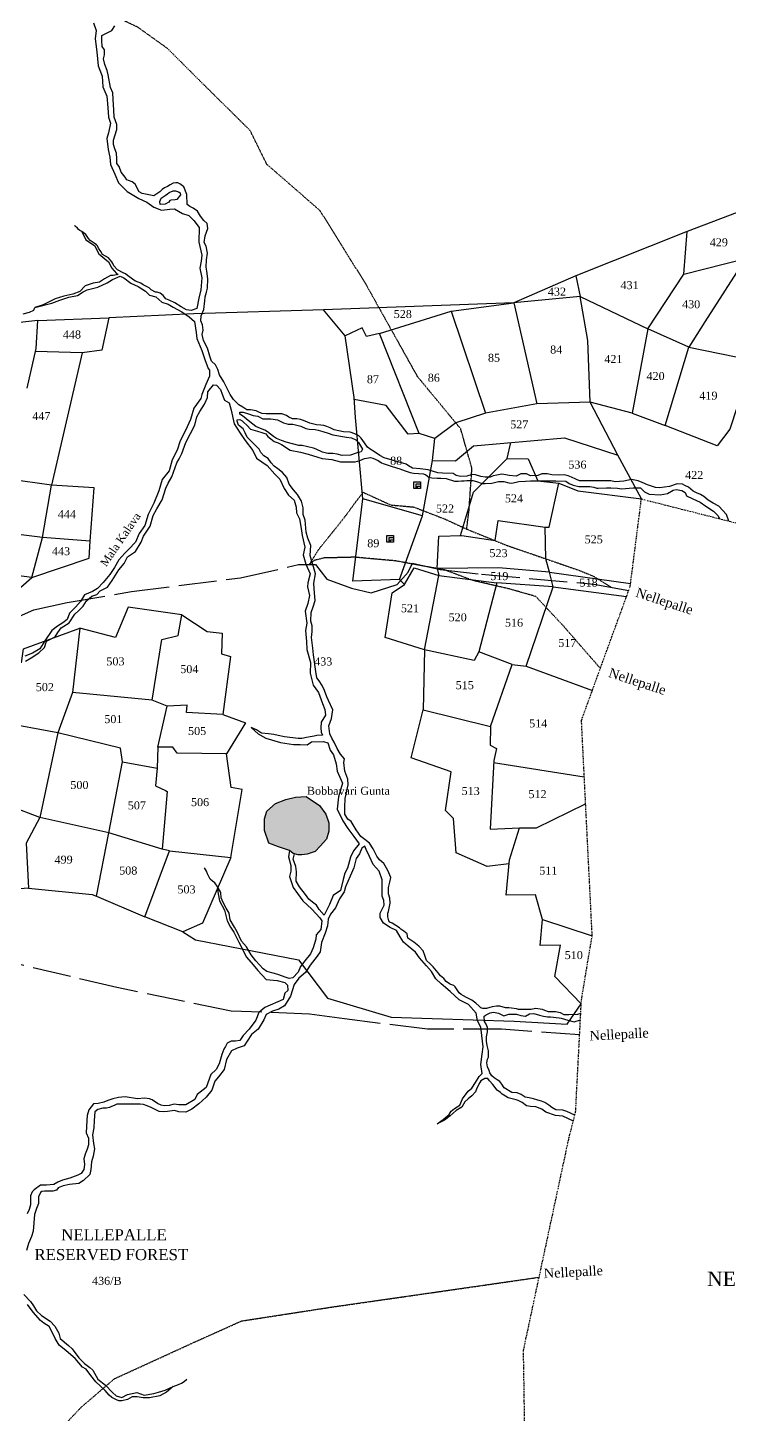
# Model space of a CAD drawing. Header units: millimetres. Extents: x 1039 to 3150, y 234 to 1226.
# Drawn here: x 2477.6 to 2698, y 453.9 to 889.7 of the extents above; entities that cross this region are included whole.
import ezdxf

# ---------------------------------------------------------------- set-up
doc = ezdxf.new("R2010")
doc.units = ezdxf.units.MM
doc.header["$MEASUREMENT"] = 0
for name, pattern in [('ACAD_ISO02W100', [15, 12, -3]), ('ACAD_ISO07W100', [3, 0, -3]), ('BORDER', [1.75, 0.5, -0.25, 0.5, -0.25, 0, -0.25])]:
    doc.linetypes.add(name, pattern=pattern)
for name, color, linetype in [('CARTTRACK', 30, 'ACAD_ISO02W100'), ('NALA', 4, 'Continuous'), ('SQUAREWELL', 5, 'Continuous'), ('SURVEY_BND', 7, 'Continuous'), ('WATER_BODY', 4, 'Continuous')]:
    doc.layers.add(name, color=color, linetype=linetype)
doc.layers.add('FOOTPATH', color=150, linetype='ACAD_ISO07W100', lineweight=30)
doc.layers.add('VILL_BOUNDARY', color=6, linetype='BORDER', lineweight=30)
doc.styles.get("Standard").update_dxf_attribs({"font": 'TIMES.TTF'})

msp = doc.modelspace()

# ---------------------------------------------------------------- hatches: boundary and pattern name
at = {"layer": 'WATER_BODY'}
h = msp.add_hatch(dxfattribs=at)
h.set_pattern_fill('DASH', color=256, scale=20, style=0)
h.paths.add_polyline_path([(2281.64, 588.41), (2272.96, 598.71), (2267.77, 603.35), (2259.28, 608.69), (2248.53, 613.96), (2237.91, 618.08), (2230.38, 621.12), (2226.83, 618.92), (2223.31, 615.95), (2221.55, 615.16), (2220.34, 615.22), (2218.64, 616.49), (2215.9, 616.55), (2214.63, 614.01), (2212.99, 612.86), (2210.08, 611.4), (2208.5, 608.13), (2205.46, 605.94), (2202.67, 604.91), (2196.92, 604.86), (2195.42, 604.49), (2193.64, 598.66), (2193.74, 595.39), (2193.4, 590.45), (2192.97, 586.99), (2191.53, 585.64), (2188.88, 584.18), (2185.46, 583.6), (2182.48, 582.45), (2180.55, 581.49), (2177.67, 580.58), (2174.98, 578.75), (2172.04, 577.69), (2171.56, 574.59), (2172.33, 572.34), (2172.52, 569.6), (2172.52, 566.52), (2173.48, 564.58), (2173.72, 559.44), (2174.54, 556.46), (2174.83, 554.64), (2175.93, 552.43), (2176.37, 550.99), (2176.94, 544.56), (2177.42, 540.43), (2176.27, 536.73), (2175.74, 534.13), (2175.89, 531.3), (2174.53, 527.28), (2173.48, 524.11), (2172.66, 521.13), (2171.7, 518.3), (2170.25, 515.8), (2168.52, 512.58), (2167.75, 508.61), (2166.69, 506.35), (2165.39, 504.33), (2164.38, 502.8), (2163.8, 500.78), (2162.69, 497.39), (2161.1, 494.84), (2160.14, 491.67), (2159.28, 489.03), (2158.12, 486.77), (2156.53, 483.74), (2155.75, 479.58), (2156.93, 477.71), (2159.45, 475.31), (2173.07, 468.02), (2176.34, 466), (2176.65, 464.42), (2180.11, 468.1), (2182.55, 469.88), (2185.46, 471.21), (2190.54, 473.22), (2195.42, 477.03), (2205.4, 479.61), (2212.87, 480.83), (2217.15, 484.02), (2220.89, 486.46), (2225.5, 488.56), (2231.62, 491.89), (2244.61, 498.77), (2252.14, 505.01), (2257.51, 509.48), (2264.16, 514.03), (2271.31, 518.61), (2276.2, 520.18), (2284.27, 525.05), (2296.65, 536.02), (2298.05, 541.15), (2296.96, 548.67), (2294.83, 562.91), (2291.49, 571.03)])
h.paths.add_polyline_path([(2239.49, 631.49), (2237.2, 633.46), (2234.46, 634.58), (2232.33, 635.31), (2229.98, 636.28), (2228.68, 636.49), (2227.38, 635.93), (2225.79, 635.14), (2224.38, 633.96), (2222.94, 632.9), (2221.4, 631.78), (2220.37, 630.57), (2219.7, 628.67), (2219.19, 627.49), (2219.11, 625.82), (2219.96, 621.61), (2220.84, 619.31), (2222.76, 617.05), (2224.01, 616.54), (2226.83, 618.92), (2230.38, 621.12), (2237.91, 618.08), (2239.94, 617.29), (2240.53, 620.25), (2240.03, 624.62), (2239.76, 629.1)])
h.paths.add_polyline_path([(2572.22, 639.76), (2571.25, 642.5), (2569.24, 645.2), (2565.06, 648.03), (2561.71, 647.89), (2558.68, 647.1), (2555.42, 645.85), (2552.72, 643.43), (2551.93, 641.06), (2551.93, 637.43), (2553.33, 633.43), (2556.35, 632.27), (2559.8, 631.11), (2560.96, 630.18), (2562.5, 629.76), (2563.66, 629.76), (2565.38, 629.9), (2567.85, 630.74), (2569.48, 632.5), (2571.43, 634.64), (2572.22, 637.2)])
h.paths.add_polyline_path([(2232.15, 545.01), (2239, 545.01), (2239, 548.84), (2232.15, 548.84)], flags=24)
h.paths.add_polyline_path([(2214.45, 539.12), (2245.8, 539.67), (2245.73, 543.6), (2214.38, 543.05)], flags=24)
h.paths.add_polyline_path([(2259.06, 603.1), (2267.48, 603.1), (2267.48, 606.23), (2259.06, 606.23)], flags=24)
h.paths.add_polyline_path([(2214.35, 621.63), (2236.82, 621.63), (2236.82, 625.59), (2214.35, 625.59)], flags=9)

# ---------------------------------------------------------------- linework, layer by layer
at = {"layer": 'CARTTRACK'}
for points in [[(2474.06, 704.39), (2479.47, 706.77), (2489.98, 709.08), (2510.11, 712.49), (2544.44, 716.81), (2562.59, 720.95), (2568.03, 720.99), (2571.52, 716.41), (2579.29, 713.51), (2585.49, 712.05), (2593.66, 714.73), (2597.07, 718.59), (2598.41, 721.43), (2607.18, 719.42), (2620.19, 717.97), (2655.41, 714.85), (2666.4, 712.86)], [(2650.97, 573.14), (2626.41, 574.88), (2603.21, 574.88), (2577.05, 578.14), (2566.08, 579.69), (2541.48, 580.59), (2505.54, 587.99), (2471.1, 596.18)]]:
    msp.add_lwpolyline(points, dxfattribs=at)
at = {"layer": 'FOOTPATH', "ltscale": 0.002}
for points in [[(2615.48, 732.13), (2616.22, 738.02), (2617.14, 751.23), (2613.6, 763.66), (2600.07, 780.03), (2583.77, 809.21), (2569.45, 832.18), (2559.61, 840.78), (2552.69, 846.77), (2547.45, 857.41), (2531.62, 873.07), (2521.47, 883.21), (2512.25, 889.81), (2500.61, 895.44), (2490.14, 898.68), (2484.31, 900.08), (2481.89, 901.7)], [(2657.49, 688.33), (2645.92, 701.64), (2637.23, 710.93), (2628.93, 713.3), (2617.44, 715.97), (2608.7, 719.25), (2593.23, 722.12), (2580.23, 723.28), (2570.57, 723.04), (2567.55, 722.26), (2566.05, 720.97), (2569.24, 726.06), (2577.03, 735.74), (2580.6, 740.63), (2582.95, 743.7), (2591.64, 739.72), (2598.88, 739.06), (2608.72, 735.26), (2615.48, 732.13), (2628.08, 727.02), (2650.78, 719.19), (2655.48, 717.26), (2660.9, 713.85)], [(2480.29, 441.12), (2494.37, 456.1), (2504.8, 465.05), (2530.09, 476.62), (2544.72, 483.2), (2573.08, 487.58), (2620.55, 494.4), (2638.27, 496.96)]]:
    msp.add_lwpolyline(points, dxfattribs=at)
at = {"layer": 'NALA'}
for points in [[(2498.21, 891.29), (2499.05, 888.83), (2498.74, 886.23), (2499.27, 882.18), (2499.67, 877.73), (2500.9, 874.51), (2501.17, 871.16), (2502.4, 868.27), (2502.76, 864.65), (2502.89, 861.66), (2503.59, 859.72), (2502.98, 856.72), (2502.36, 854.88), (2502.84, 851.49), (2503.33, 849.07), (2503.55, 846.73), (2504.91, 843.69), (2506.11, 840.96), (2508.8, 838.23), (2512.43, 836.08), (2514.94, 834.89), (2517.15, 833.31), (2519.62, 832.34), (2522.22, 832.69), (2523.68, 832.78), (2526.15, 831.32), (2528.13, 830.66), (2529.77, 829.17), (2531.44, 826.92), (2531.31, 822.36), (2532.24, 818.22), (2532.1, 816.32), (2531.66, 814.12), (2532.24, 811.1), (2531.98, 807.39), (2531.32, 804.71), (2530.74, 801.49), (2528.89, 800.87), (2527.48, 801.05), (2525.8, 801.97), (2523.77, 803.21), (2521.96, 804.05), (2520.9, 804.53), (2520.07, 805.54), (2519.18, 806.34), (2518.26, 806.56), (2517.73, 806.65), (2516.36, 807.39), (2515.7, 807.92), (2514.64, 808.5), (2513.8, 808.94), (2513.05, 809.42), (2511.37, 810.04), (2510.84, 810.39), (2510.1, 811.01), (2508.95, 811.85), (2508.29, 812.42), (2507.58, 812.73), (2505.79, 813.67), (2504.65, 814.86), (2504.25, 815.65), (2503.98, 816.18), (2503.5, 816.75), (2502.88, 817.37), (2501.03, 818.47), (2500.5, 819.4), (2499.84, 820.45), (2499.44, 821.16), (2499.13, 821.47), (2498.43, 822), (2497.19, 822.83), (2496.66, 823.5), (2495.78, 824.69), (2494.5, 825.7), (2495.82, 823.01), (2498.51, 821.25), (2499.88, 818.65), (2501.78, 817.11), (2502.97, 816.14), (2504.03, 814.2), (2505.44, 812.52), (2505.93, 812.13), (2504.43, 811.86), (2503.59, 811.86), (2501.65, 810.76), (2500.15, 809.7), (2498.07, 809.48), (2495.65, 808.56), (2493.93, 806.84), (2491.7, 805.98), (2488.92, 805.36), (2486.19, 804.53), (2482.35, 802.63), (2479.74, 801.75), (2485.13, 803.16), (2487.65, 804.05), (2490.44, 804.99), (2493.2, 805.56), (2494.98, 806.7), (2496.26, 807.33), (2499.54, 808.13), (2502.5, 809.49), (2504.24, 810.63), (2506.64, 811.64), (2507.79, 811.12), (2509.91, 809.42), (2512.21, 808.37), (2514.51, 806.88), (2515.83, 805.63), (2517.84, 805.17), (2519.69, 803.5), (2521.64, 802.81), (2523.2, 801.94), (2525.99, 800.4), (2528.33, 798.87), (2529.93, 797.38), (2530.52, 793.94), (2530.7, 792.07), (2532.23, 788.31), (2533.24, 785.42), (2534.28, 782.65), (2534.7, 782.06), (2534.67, 780.15), (2533.48, 777.61), (2532.27, 774.41), (2531.95, 773.16), (2529.72, 770.14), (2528.67, 766.6), (2527.14, 763.08), (2525.4, 759.85), (2524.53, 756.95), (2522.96, 753.92), (2521.98, 750.41), (2519.83, 747.7), (2518.78, 744.12), (2517.21, 740.3), (2515.44, 736.68), (2514.39, 733.26), (2512.57, 730.75), (2511.46, 727.97), (2509.34, 725.78), (2508.08, 724.53), (2506.22, 722.45), (2504.83, 720.05), (2503.3, 717.86), (2501.24, 715.32), (2499.47, 713.45), (2497.94, 712.51), (2495.42, 711.51), (2494.13, 709.39), (2492.57, 707.61), (2490.72, 705.74), (2489.96, 703.72), (2488.53, 702.64), (2486.86, 701.6), (2485.08, 700.24), (2482.96, 696.99), (2481.39, 694.45), (2479.09, 693.13), (2476.65, 692.19)], [(2697.84, 734.67), (2697.15, 736.68), (2694.72, 739.35), (2692.92, 740.28), (2691.36, 741.25), (2690.02, 742.33), (2688.93, 743.05), (2687.72, 743.52), (2686.66, 744.01), (2685.2, 745.26), (2684.08, 745.85), (2683.3, 746.22), (2681.66, 746.35), (2679.26, 745.57), (2676.09, 745.14), (2674.81, 745.17), (2672.35, 746.01), (2670.58, 746.82), (2669.37, 747.25), (2667.28, 747.75), (2664.89, 747.22), (2662.18, 746.97), (2660.78, 747.28), (2659.1, 747.35), (2657.04, 747.35), (2653.7, 747.29), (2650.93, 747.35), (2649.75, 747.85), (2648.44, 748.44), (2647.38, 748.82), (2646.11, 749.16), (2644.27, 749.09), (2642.19, 749.16), (2640.79, 749.5), (2639.11, 749.5), (2637.8, 748.97), (2635.5, 748.88), (2634.28, 749.47), (2632.54, 749.53), (2631.02, 748.78), (2628.81, 748.94), (2627.75, 749.22), (2626.51, 749.41), (2624.99, 749.13), (2623.83, 748.88), (2622.9, 748.47), (2621.28, 748.47), (2619.94, 748.63), (2618.23, 749.22), (2617.18, 749.31), (2615.53, 748.78), (2613.53, 748.63), (2612.13, 748.97), (2611.2, 749.62), (2607.9, 749.69), (2606.41, 749.78), (2603.39, 750.74), (2600.82, 751.1), (2598.43, 751.25), (2597.21, 752.06), (2596.43, 752.53), (2589.56, 754.55), (2588.22, 755.23), (2586.48, 756.38), (2585.48, 757), (2584.36, 757.9), (2583.4, 759.21), (2582.37, 760.76), (2581.56, 761.45), (2580.31, 762.04), (2578.82, 762.6), (2576.81, 762.7), (2573.82, 763.32), (2572.55, 763.98), (2571.52, 764.41), (2570.59, 764.66), (2569.69, 764.82), (2568.32, 764.88), (2566.17, 765.44), (2565.45, 765.78), (2564.24, 766.28), (2563.28, 766.62), (2562.12, 766.74), (2561.47, 766.8), (2560.79, 766.84), (2559.6, 767.33), (2558.83, 767.83), (2557.36, 768.36), (2556.49, 768.39), (2555.22, 768.39), (2553.82, 768.39), (2552.48, 768.39), (2551.2, 768.48), (2550.36, 768.79), (2549.3, 769.35), (2547.51, 769.62), (2546.36, 769.65), (2545.14, 770.46), (2543.93, 771.21), (2542.25, 772.85), (2541.19, 774.41), (2540.51, 775.65), (2539.14, 778.39), (2537.77, 780.61), (2537.3, 782.32), (2536.59, 783.72), (2535.28, 784.87), (2534.75, 786.48), (2534.07, 789), (2532.81, 791.42), (2532.41, 793.35), (2532.66, 794.65), (2532.5, 796.36), (2531.97, 797.64), (2532.07, 799.16), (2532.88, 801.21), (2533.25, 803.93), (2533.32, 805.14), (2533.72, 806.6), (2534.03, 807.88), (2534.16, 810.83), (2533.81, 813.18), (2533.66, 814.49), (2533.72, 816.73), (2534.06, 818.84), (2533.63, 821.08), (2533, 822.23), (2533.28, 824.27), (2534.19, 826.66), (2533.97, 828.19), (2532.88, 829.15), (2531.82, 830.49), (2530.89, 832.07), (2529.58, 833), (2528.46, 833.56), (2527.68, 834.12), (2527.5, 837.34), (2526.56, 839.71), (2525.35, 840.64), (2524.73, 840.98), (2524.04, 841.01), (2523.23, 840.89), (2522.3, 840.36), (2521.43, 839.8), (2520.53, 839.43), (2519.81, 838.9), (2519.09, 838.12), (2517.2, 836.88), (2513.54, 837.66), (2512.58, 838.12), (2511.3, 840.55), (2510.34, 841.26), (2509.22, 841.7), (2508.66, 841.91), (2508.13, 842.75), (2506.94, 844.28), (2506.26, 846.16), (2505.51, 847.03), (2505.51, 848.52), (2505.45, 850.32), (2504.89, 851.66), (2504.51, 853.06), (2504.51, 854.43), (2504.92, 855.75), (2505.54, 857.71), (2505.51, 859.36), (2504.67, 861.59), (2504.58, 863.77), (2504.36, 867.3), (2504.33, 869.26), (2503.58, 870.97), (2502.87, 874.92), (2502.49, 876.28), (2501.78, 878.14), (2501.4, 879.91), (2501.71, 881.25), (2501.65, 882.77), (2500.97, 883.86), (2500.84, 885.73), (2500.81, 887.34), (2504.02, 888.82), (2504.95, 890.32)], [(2521.87, 834.93), (2520.71, 834.27), (2519.13, 834.2), (2519.1, 835.1), (2519.53, 836.12), (2520.74, 837.01), (2521.42, 837.51), (2521.97, 837.89), (2523.24, 838.41), (2524.03, 838.41), (2524.9, 838.2), (2525.42, 837.84), (2525.52, 837.23), (2524.4, 835.71), (2523.93, 835.64), (2522.63, 835.57), (2522.16, 835.41), (2521.87, 834.93)], [(2494.5, 825.7), (2493.9, 825.98), (2493.47, 826.34), (2493.17, 826.7), (2492.47, 827.36), (2492.21, 827.6)], [(2476.13, 799.77), (2478.14, 800.3), (2479.49, 800.95), (2479.74, 801.75)], [(2476.85, 690.57), (2478.67, 691.67), (2481.04, 693.26), (2482.85, 694.9), (2483.44, 696.95), (2486.16, 698.25), (2487.03, 699.6), (2488.04, 701.06), (2490.58, 702.68), (2492.32, 705.39), (2493.61, 706.57), (2494.94, 707.86), (2496.02, 709.63), (2497.66, 711), (2499.22, 711.56), (2500.34, 712.71), (2502.6, 713.89), (2504.06, 715.94), (2506.19, 719.35), (2507.9, 721.28), (2508.91, 723.4), (2511.39, 725.08), (2513.2, 728.04), (2513.96, 729.88), (2516.02, 733.06), (2517, 736.37), (2518.14, 738.52), (2519.82, 741.34), (2520.96, 745), (2521.73, 746.53), (2522.88, 748.54), (2524.38, 752.98), (2525.11, 754.23), (2526.02, 755.93), (2527.24, 759.37), (2528.7, 762.18), (2530.02, 764.75), (2530.72, 767.43), (2531.63, 769.1), (2533.13, 771.41), (2534.07, 773.53), (2534.17, 775.3), (2535.91, 777.43), (2536.85, 777.39), (2538.1, 775.96), (2538.66, 774.5), (2539.15, 773.18), (2539.39, 772.63), (2540.86, 771.86), (2541.52, 769.5), (2542.43, 765.21), (2544.28, 762.32), (2545.91, 759.93), (2548.25, 756.88), (2549.47, 754.41), (2552.81, 752.11), (2555.22, 749.4), (2556.79, 747.82), (2558.14, 744.93), (2559.5, 742.77), (2561.24, 741.24), (2561.94, 739.05), (2561.98, 737.2), (2562.92, 735.35), (2563.44, 732.29), (2563.79, 730.09), (2564.66, 726.47), (2564.1, 724.04), (2564.94, 721.1), (2566.3, 718.11), (2565.6, 715.22), (2565.5, 714.01), (2566.05, 711.26), (2565.6, 708.73), (2564.73, 706.29), (2565.25, 702.54), (2564.87, 700.24), (2565.15, 696.81), (2565.29, 694.27), (2566.4, 690.17), (2566.29, 686.83), (2567.27, 683.02), (2568.87, 680.79), (2570.16, 677.31), (2570.86, 675.47), (2571.14, 673.64), (2569.72, 671.48), (2569.68, 669.64), (2569.79, 668.28), (2570.17, 667.38), (2568.43, 667.24), (2567.59, 667.07), (2566.27, 666.82), (2565.19, 666.65), (2563.66, 666.27), (2562.48, 666.27), (2558.21, 666.82), (2556.26, 667.24), (2554.86, 667.55), (2553.19, 667.72), (2551.04, 668), (2549.43, 669.01), (2547.8, 669.81), (2549.96, 667.79), (2552.32, 666.37), (2557.02, 665.01), (2561.03, 664.42), (2563.15, 664.42), (2565.38, 664.35), (2566.77, 665.25), (2570.5, 665.36), (2571.85, 664.98), (2572.57, 662.6), (2573.65, 661.14), (2574.45, 658.32), (2574.76, 655.99), (2576.51, 652.28), (2575.25, 647.97), (2574.8, 644.08), (2576.58, 640.4), (2578.18, 638), (2580.02, 635.53), (2581.69, 633.21), (2579.95, 630.96), (2578.94, 629.01), (2578, 625.5), (2577.24, 623.94), (2576.65, 621.99), (2575.81, 618.47), (2573.58, 616.9), (2572.4, 614.1), (2570.9, 611.22), (2570.65, 610.73), (2569.12, 612.54), (2568.25, 613.86), (2567, 614.83), (2565.85, 615.77), (2564.84, 617.27), (2562.93, 619.67), (2561.94, 621.43), (2562.01, 624.35), (2561.84, 626.05), (2561.01, 628.42), (2561.42, 630.05)], [(2582.71, 757.26), (2582.32, 756.46), (2581.08, 756.05), (2579, 755.4), (2576.39, 755.29), (2574.76, 755.7), (2573.39, 755.85), (2571.83, 755.85), (2570.18, 756.33), (2568.22, 757.22), (2567.35, 757.61), (2563.77, 758.43), (2562.71, 758.43), (2558.81, 759.5), (2557.28, 760.02), (2555.71, 760.65), (2554.81, 761.26), (2552.89, 762.68), (2552.1, 763.23), (2550.67, 763.8), (2549.96, 764.1), (2549.25, 764.43), (2547.3, 765.83), (2545.08, 767.71), (2544.18, 768.29), (2544.18, 768.84), (2544.18, 768.84), (2545.22, 768.86), (2546.92, 768.32), (2548.37, 767.82), (2549.85, 767.58), (2551.41, 766.76), (2552.73, 766.76), (2553.99, 766.76), (2556.07, 766.51), (2557.96, 765.55), (2559.39, 765.14), (2560.89, 765.09), (2563.36, 764.46), (2564.95, 763.72), (2565.96, 763.53), (2567.85, 763.39), (2568.84, 763.23), (2570.24, 762.79), (2571.91, 762.27), (2573.44, 761.75), (2577.7, 761), (2579.29, 760.78), (2580.63, 760.21), (2581.54, 759.39), (2582.71, 757.26)], [(2651.32, 579.84), (2650.27, 579.51), (2647.55, 579.45), (2646.07, 579.47), (2644.94, 580.08), (2643.36, 580.35), (2642.45, 580.37), (2641.18, 580.41), (2640.09, 580.78), (2639.32, 581.07), (2637.08, 581.42), (2635.77, 581.09), (2631.79, 581.13), (2631.09, 581.36), (2629.56, 581.55), (2628.74, 581.59), (2627.67, 581.59), (2625.86, 582.16), (2624.85, 582.2), (2623.51, 581.92), (2622.71, 581.71), (2621.72, 581.42), (2620.57, 581.42), (2619.95, 581.61), (2619.38, 582.12), (2618.31, 583.07), (2617.12, 584.02), (2615.42, 584.89), (2614.52, 585.36), (2613.74, 585.81), (2613.12, 586.37), (2612.71, 587.01), (2612.28, 587.62), (2611.86, 588.22), (2611.41, 588.61), (2610.51, 589.01), (2610.11, 589.21), (2609.04, 589.91), (2608.32, 590.88), (2607.23, 591.74), (2606.51, 592.69), (2605, 594.54), (2603.99, 595.51), (2602.9, 596.5), (2602.34, 598.09), (2601.83, 599.51), (2600.49, 600.97), (2598.91, 602.29), (2596.97, 603.57), (2596.75, 604.87), (2595.78, 605.69), (2594.84, 606.35), (2594.36, 606.83), (2592.08, 608.21), (2591.36, 608.58), (2591.03, 609.01), (2590.68, 610.23), (2590.68, 611.4), (2590.89, 611.95), (2591.42, 614.51), (2591.34, 616.08), (2590.91, 617.43), (2590.91, 619.49), (2591.32, 621.12), (2591.69, 622.61), (2590.66, 624.79), (2589.41, 626.96), (2588.07, 628.15), (2587.21, 629.33), (2586.08, 631.64), (2584.93, 633.41), (2583.48, 634.56), (2582.23, 635.51), (2580.71, 637.59), (2579.21, 640.17), (2578.1, 640.97), (2577.22, 642.48), (2577.17, 644.74), (2577.26, 647.47), (2578.24, 651.77), (2578.1, 653.57), (2577.19, 656.02), (2576.93, 658.72), (2577.09, 659.88), (2575.88, 661.36), (2574.77, 663.13), (2573.86, 665.13), (2573.12, 666.43), (2572.44, 667.77), (2572.22, 670.3), (2573.05, 672.63), (2573.42, 675.33), (2572.08, 678.25), (2571.5, 679.37), (2570.76, 681.35), (2570.05, 683.01), (2569.14, 684.41), (2568.4, 685.42), (2568.13, 687.4), (2567.31, 692.63), (2567.19, 694.67), (2566.69, 698.09), (2566.98, 699.95), (2566.9, 701.74), (2566.49, 703.22), (2566.63, 705.9), (2567.21, 707.65), (2567.86, 709.64), (2567.53, 713.33), (2567.45, 715.09), (2567.99, 718.06), (2567.35, 720.22), (2566.67, 722.31), (2566.3, 723.79), (2566.46, 726.94), (2565.6, 729.25), (2565.02, 731.19), (2564.78, 734.9), (2564.08, 736.67), (2564.08, 738.85), (2563.58, 740.93), (2562.37, 742.98), (2561.1, 744.5), (2559.68, 746.3), (2558.96, 748.38), (2557.65, 749.95), (2556.15, 751.08), (2555, 751.9), (2554.07, 752.95), (2553.13, 754.37), (2551.75, 755.16), (2550.76, 756.21), (2550.29, 757.22), (2548.32, 759.2), (2546.49, 760.99), (2545.87, 762.39), (2545.21, 763.63), (2543.79, 764.8), (2543.32, 766.1), (2543.38, 766.49), (2544.18, 766.59), (2544.94, 766.14), (2545.38, 765.79), (2546.47, 764.68), (2547.52, 763.56), (2549.7, 762.93), (2551.14, 762.49), (2552.33, 762.08), (2552.97, 761.19), (2553.93, 760.52), (2555.02, 759.69), (2556.22, 759.22), (2557.27, 758.68), (2559.99, 756.9), (2563.28, 756.3), (2565.71, 755.72), (2568.74, 754.71), (2570.09, 754.34), (2573.12, 753.96), (2575.8, 753.24), (2578.29, 753.24), (2580.41, 753.28), (2581.89, 753.71), (2583.39, 754.35), (2585.22, 754.6), (2586, 754.45), (2587.65, 753.69), (2588.74, 752.95), (2589.23, 752.8), (2592.12, 751.82), (2594.47, 751.08), (2596.11, 750.49), (2597.06, 750.14), (2597.74, 749.93), (2598.77, 749.66), (2601.87, 749.5), (2602.63, 749.15), (2603.64, 748.47), (2604.57, 748.26), (2606.17, 748.14), (2607.35, 748.14), (2609.01, 748.04), (2611.69, 747.24), (2612.82, 747.24), (2613.89, 747.3), (2614.73, 747.34), (2615.54, 747.41), (2617.41, 747.41), (2618.62, 747.1), (2620.33, 746.44), (2621.28, 746.44), (2623.35, 746.54), (2625.53, 747.09), (2627.18, 747.09), (2628.72, 746.72), (2629.58, 746.58), (2631, 746.83), (2631.85, 747.14), (2633.92, 747.24), (2635.55, 747.26), (2636.87, 747.3), (2640.17, 747.3), (2643.48, 747.3), (2646.63, 747.2), (2647.68, 746.44), (2648.91, 745.96), (2650.74, 745.49), (2652.51, 745.49), (2654.2, 745.49), (2655.39, 745.32), (2656.36, 745.01), (2656.79, 744.99), (2659.41, 745.12), (2660.75, 745.14), (2662.85, 745.04), (2664.12, 744.83), (2667.78, 745.1), (2670.11, 745.1), (2671.4, 743.8), (2672.87, 743.08), (2676.33, 742.92), (2678.63, 743.31), (2680.32, 744.36), (2681.27, 744.61), (2683.04, 744.21), (2684.13, 743.6), (2684.54, 742.57), (2686.59, 741.62), (2688.89, 740.59), (2690.64, 739.37), (2693.02, 737.76), (2694.46, 736.33), (2694.92, 735.4)], [(2649, 546.03), (2645.67, 547.57), (2643.44, 547.75), (2640.4, 548.79), (2639.14, 549.75), (2637.18, 550.49), (2635.51, 550.6), (2634.25, 550.79), (2632.87, 551.83), (2631.65, 552.49), (2631.02, 552.75), (2628.54, 553.34), (2627.65, 553.83), (2626.65, 554.49), (2626.13, 554.97), (2625.05, 555.71), (2623.68, 557.57), (2622.64, 558.68), (2622.09, 559.38), (2621.16, 559.42), (2619.9, 558.68), (2619.6, 558.16), (2618.71, 556.37), (2618.27, 555.26), (2617.09, 553.98), (2615.9, 553.05), (2614.93, 552.08), (2613.92, 550.44), (2612.22, 549.33), (2610.34, 547.65), (2608.55, 546.35), (2606.25, 545.13), (2608.08, 546.56), (2609.97, 548.13), (2610.6, 549.16), (2611.62, 549.95), (2613.29, 551.04), (2614.17, 553.01), (2615.95, 555.42), (2617.1, 556.36), (2618.25, 558.16), (2619.39, 560.08), (2620.39, 561), (2619.98, 563.84), (2620.32, 567.09), (2620.62, 569.41), (2620.29, 572.95), (2619.95, 575.56), (2618.88, 577.52), (2618.48, 579.99), (2616.08, 582.65), (2613.12, 584.16), (2610.3, 586.81), (2607.46, 589.17), (2605.84, 590.72), (2604.43, 593.08), (2602.88, 594.88), (2600.67, 597.32), (2599.4, 599.15), (2597.08, 601.06), (2595.64, 602.24), (2594.56, 603.98), (2593.38, 605.93), (2591.46, 606.89), (2589.32, 608.29), (2588.32, 609.99), (2588.32, 611.35), (2589.54, 613.96), (2589.43, 615.33), (2588.95, 616.69), (2588.95, 618.42), (2588.95, 621.89), (2587.99, 624.61), (2586.07, 626.71), (2584.93, 629.18), (2583.93, 631.39), (2583.45, 632.43), (2582.53, 631.84), (2581.83, 630.07), (2580.75, 628.55), (2580.05, 625.64), (2578.82, 623.01), (2577.45, 619.69), (2577.01, 618.07), (2575.53, 615.89), (2574.68, 614.03), (2574.23, 613.07), (2572.68, 611.08), (2571.98, 609.53), (2571.76, 607.42), (2570.98, 605.14), (2569.84, 602.2), (2569.43, 599.22), (2568.47, 597.85), (2566.25, 595.01), (2564.81, 592.71), (2562.78, 591.01), (2561.3, 588.95), (2560.12, 585.28), (2558.2, 582.22), (2556.43, 581.26), (2554.43, 580.59), (2552.48, 579.52), (2551.77, 577.86), (2549.99, 574.9), (2547.85, 573.24), (2546.48, 571.17), (2545.6, 569.7), (2543.38, 568.96), (2541.61, 568.15), (2540.02, 565.39), (2539.24, 562.29), (2537.54, 559.93), (2536.33, 558.56), (2535.4, 555.79), (2533.67, 553.54), (2531.27, 551.51), (2529.16, 549.78), (2527.27, 548.89), (2525.04, 548.91), (2523.64, 549.4), (2521.51, 549.07), (2520.21, 548.91), (2518.81, 549.02), (2516.3, 550.29), (2515.1, 550.88), (2513.96, 551.3), (2512.92, 551.32), (2511.63, 551.35), (2510.98, 551.32), (2509.81, 551.32), (2508.41, 551.32), (2505.59, 551.31), (2504.76, 550.98), (2503.91, 550.64), (2503.23, 550.28), (2502.33, 550.07), (2501.19, 550.07), (2499.53, 549.63), (2498.62, 548.98), (2498.46, 546.24), (2498.31, 543.96), (2497.92, 541.7), (2498.25, 538.94), (2498.49, 537.36), (2498.12, 535.03), (2497.63, 533.19), (2497.37, 530.85), (2497.03, 529.23), (2495.04, 527.31), (2493.56, 526.38), (2490.65, 526.12), (2488.68, 525.63), (2487.13, 525.06), (2486.55, 524.33), (2485.47, 524.05), (2484.12, 524.05), (2482.85, 524.05), (2481.96, 523.92), (2481.52, 523.58), (2480.89, 522.19), (2480.94, 520.12), (2480.29, 518.54), (2479.64, 516.65), (2479.46, 514.09), (2479.25, 511.48), (2478.76, 509.77), (2477.75, 507.54), (2477.18, 505.34)], [(2559.8, 631.11), (2559.49, 629.15), (2560.22, 626.37), (2560.27, 624.59), (2559.76, 622.95), (2561.01, 619.46), (2562.35, 617.61), (2563.96, 615.24), (2566.87, 612.7), (2569.3, 609.91), (2569.99, 609.01), (2569.62, 606.3), (2568.2, 604.54), (2568.1, 603.17), (2567.22, 600.47), (2566.41, 598.62), (2564.65, 596.44), (2563.23, 594.59), (2562.57, 592.88), (2560.83, 591.05), (2559.75, 590.81), (2558.46, 591.25), (2556.47, 591.98), (2555.13, 592.42), (2552.66, 593.1), (2551.51, 593.93), (2549.26, 596.42), (2547.79, 598.32), (2546.25, 600.79), (2544.76, 602.55), (2543.39, 605.57), (2542.55, 607.03), (2541.14, 609.28), (2540.87, 611.41), (2539.89, 613.01), (2539.01, 614.77), (2538.32, 616.24), (2538.25, 617.87), (2537.07, 619.9), (2537.44, 617.51), (2537.86, 615.24), (2539.35, 612.33), (2540.25, 608.94), (2541.31, 607.04), (2542.36, 605.42), (2543.9, 602.27), (2546.32, 597.52), (2548.4, 595.2), (2549.82, 593.36), (2552.47, 590.52), (2555.94, 590.22), (2558.31, 589.59), (2559.14, 588.76), (2559.31, 587.07), (2558.33, 586.29), (2557.8, 584.23), (2552.05, 581.7), (2550.14, 580.14), (2549.24, 577.75), (2547.12, 574.98), (2545.29, 572.95), (2544.21, 571.39), (2542.87, 571.14), (2541.47, 571.19), (2540.18, 570.55), (2539.74, 569.52), (2539.22, 568.6), (2538.54, 567.01), (2537.68, 564.04), (2536.78, 562.21), (2535.04, 560.64), (2533.62, 556.6), (2530.83, 554.43), (2530.02, 552.79), (2527.27, 551.12), (2525.03, 551.14), (2523.61, 551.34), (2522.04, 550.9), (2520.4, 550.87), (2519.47, 551.02), (2518.3, 551.61), (2516.66, 552.68), (2515.81, 553.02), (2514.26, 553.22), (2512.04, 553), (2508.13, 553.7), (2506.06, 553.47), (2504.3, 553.08), (2502.7, 552.49), (2501.48, 552.02), (2499.65, 551.55), (2498.24, 551.51), (2496.71, 549.6), (2496.2, 547.84), (2496.13, 546.24), (2495.96, 542.3), (2496.63, 540.7), (2496.63, 538.59), (2496.28, 537.18), (2495.65, 535.66), (2495.22, 534.13), (2495.42, 532.34), (2495.22, 530.78), (2494.36, 529.6), (2493.27, 529.06), (2490.76, 528.12), (2488.45, 527.45), (2486.97, 526.87), (2485.72, 526.09), (2483.49, 525.89), (2481.57, 525.85), (2479.6, 524.42), (2478.97, 523.75), (2478.43, 522.58), (2478.39, 521.18), (2478.39, 519.73), (2478, 518.21), (2477.41, 516.92)], [(2537.07, 619.9), (2536.37, 620.93), (2535.56, 621.5), (2534.85, 622.11), (2534.09, 623.77), (2533.71, 624.57), (2533.05, 625.66)], [(2649.48, 547.9), (2646.95, 549.01), (2645.69, 549.47), (2643.55, 549.61), (2642.21, 550.34), (2641.3, 551.08), (2640.04, 551.92), (2639.02, 552.34), (2637.86, 552.66), (2636.53, 553.04), (2635.12, 553.36), (2633.89, 553.53), (2632.63, 554.37), (2631.3, 554.94), (2629.67, 554.99), (2627.28, 556.49), (2626.54, 557.65), (2625.87, 558.49), (2625.1, 559.02), (2624.12, 559.65), (2623.42, 560.21), (2622.75, 561.19), (2622.5, 561.96), (2622.05, 563.12), (2621.8, 564.38), (2622.01, 565.47), (2622.29, 566.14), (2622.36, 568.12), (2621.87, 569.8), (2621.7, 571.17), (2621.7, 572.5), (2621.98, 574.05), (2621.98, 575.48), (2621.56, 576.5), (2621.1, 577.31), (2621, 578.99), (2621.56, 579.41), (2622.86, 580.08), (2623.93, 580.31), (2625.51, 579.96), (2627.12, 579.17), (2628.78, 579.6), (2631.1, 579.6), (2632.45, 579.21), (2633.98, 579.01), (2635.25, 579.72), (2636.63, 579.84), (2638.36, 579.37), (2639.66, 579.05), (2640.84, 578.81), (2641.87, 578.81), (2644.51, 578.5), (2645.18, 578.34), (2647.27, 577.71), (2649.24, 577.28), (2651.22, 577.84)], [(2476.37, 491.49), (2478.37, 489.27), (2479.38, 487.97), (2480.35, 486.37), (2481.85, 484.87), (2484.6, 483.11), (2486.08, 481.58), (2487.35, 479.38), (2487.74, 477.67), (2490.34, 475.5), (2491.48, 474.47), (2493.61, 471.62), (2495.42, 469.88), (2497.08, 468.58), (2498.02, 467.74), (2499.55, 464.86), (2501.99, 463.02), (2504.24, 460.67), (2505.31, 459.66), (2507.15, 459.14), (2508.86, 460.12), (2511.87, 460.72), (2514.1, 459.86), (2517.15, 460.4), (2518.68, 460.81), (2520.78, 461.41), (2523.24, 462.6), (2521.17, 460.79), (2519.04, 459.7), (2515.85, 459), (2513.8, 459.05), (2511.91, 459.36), (2510.33, 459.39), (2508.88, 458.53), (2507.09, 458.09), (2506.18, 458.12), (2505.48, 458.46), (2503.95, 459.15), (2503.09, 459.91), (2501.86, 461.34), (2500.43, 462.69), (2498.98, 464.11), (2497.42, 466.11), (2495.94, 468.05), (2494.8, 468.72), (2492.47, 471.37), (2489.68, 473.77), (2487.48, 475.56), (2486.13, 477.71), (2485.27, 479.7), (2484.29, 481.47), (2482.63, 482.48), (2481.61, 483.38), (2479.22, 485.94), (2477.51, 488.38)], [(2523.24, 462.6), (2524.89, 463.18), (2525.89, 463.67), (2526.75, 464.21), (2527.58, 464.95)]]:
    msp.add_lwpolyline(points, dxfattribs=at)
at = {"layer": 'SQUAREWELL'}
for points in [[(2598.85, 746.99), (2601, 746.99), (2601, 744.86), (2598.85, 744.86)], [(2599.58, 746.32), (2601, 746.32), (2601, 744.86), (2599.58, 744.86)], [(2600.06, 745.61), (2601, 745.61), (2601, 744.86), (2600.06, 744.86)], [(2590.37, 730.14), (2592.52, 730.14), (2592.52, 728.01), (2590.37, 728.01)], [(2591.11, 729.47), (2592.52, 729.47), (2592.52, 728.01), (2591.11, 728.01)], [(2591.58, 728.76), (2592.52, 728.76), (2592.52, 728.01), (2591.58, 728.01)]]:
    msp.add_lwpolyline(points, close=True, dxfattribs=at)
at = {"layer": 'SURVEY_BND'}
for points in [[(2703.06, 817.19), (2710.94, 835.66), (2684.76, 825.68)], [(2683.69, 812.23), (2684.76, 825.68), (2649.8, 811.78), (2651.19, 805.25)], [(2672.43, 795.05), (2683.69, 812.23), (2703.06, 817.19)], [(2710.48, 799.59), (2719.06, 813.5), (2703.06, 817.19), (2690.27, 797.26), (2685.33, 789.29)], [(2649.8, 811.78), (2630.34, 803.27)], [(2630.34, 803.27), (2570.51, 801.07)], [(2610.61, 800.59), (2630.34, 803.27), (2637.56, 771.51)], [(2654.24, 772.04), (2653.55, 791.39), (2651.19, 805.25), (2630.34, 803.27)], [(2651.19, 805.25), (2672.43, 795.05), (2667.52, 768.57), (2654.24, 772.04)], [(2477.35, 776.45), (2480.17, 788.92), (2480.75, 797.65), (2441.87, 793.4)], [(2480.75, 797.65), (2503.08, 798.57), (2500.85, 788.36), (2494.66, 787.57), (2479.95, 787.94)], [(2595.91, 714.67), (2594.33, 716.24), (2579.75, 715.8), (2582.86, 741.69), (2580.59, 767.18), (2580.09, 773.52), (2577.28, 792.9), (2570.51, 801.07), (2529.72, 799.75), (2503.08, 798.57)], [(2588.13, 793.65), (2610.61, 800.59), (2621.43, 768.62), (2612.09, 765.5), (2605.52, 760.57)], [(2600.58, 762.2), (2588.13, 793.65), (2583.97, 792.68), (2582.62, 795.37), (2577.28, 792.9)], [(2667.52, 768.57), (2677.89, 764.73), (2685.33, 789.29), (2672.43, 795.05)], [(2685.33, 789.29), (2705.25, 785.24), (2698.15, 763.49), (2694.15, 758.27), (2677.89, 764.73)], [(2494.66, 787.57), (2484.99, 745.9)], [(2601.63, 736.35), (2604.74, 753.73), (2605.52, 760.57), (2600.58, 762.2), (2597.11, 761.92), (2590.16, 770.94), (2580.14, 772.91)], [(2604.74, 753.73), (2611.96, 753.58), (2617.67, 758.34), (2646.19, 760.8), (2662.94, 755.38), (2654.24, 772.04), (2637.56, 771.51), (2621.43, 768.62)], [(2613.54, 730.1), (2617.61, 743.71), (2628.22, 754.29), (2629.33, 759.35)], [(2628.22, 754.29), (2634.84, 754.25), (2637.88, 747.3), (2644.4, 746.58)], [(2670.38, 741.61), (2662.94, 755.38)], [(2482.21, 729.5), (2484.99, 745.9), (2471.5, 747.84), (2455.76, 750.14), (2452.51, 733.16)], [(2497.13, 728.38), (2498.4, 745.11), (2484.99, 745.9)], [(2641.46, 718.6), (2640.31, 722.8), (2640.19, 732.77), (2641.42, 732.74), (2644.4, 746.58), (2650.39, 744.13), (2670.38, 741.61)], [(2594.33, 716.24), (2601.63, 736.35), (2582.86, 741.69)], [(2478.79, 716.91), (2482.21, 729.5), (2452.51, 733.16)], [(2606.2, 719.72), (2606.76, 729.92), (2613.97, 730.11), (2624.39, 728.52), (2625.33, 734.78), (2640.19, 732.77)], [(2478.79, 716.91), (2496.86, 722.94), (2497.13, 728.38), (2482.21, 729.5)], [(2457.04, 697.82), (2478.79, 716.91), (2450.49, 720.57)], [(2602.25, 694.22), (2589.88, 698.05), (2592.12, 712.06), (2595.91, 714.67), (2598.95, 719.98), (2606.71, 717.53)], [(2641.46, 718.6), (2625.52, 719.95), (2606.2, 719.72), (2606.71, 717.53)], [(2602.25, 694.22), (2606.71, 717.53), (2624.92, 715.21)], [(2642.62, 713.99), (2624.92, 715.21), (2619.3, 693.53)], [(2642.62, 713.99), (2641.46, 718.6), (2666.98, 715)], [(2634.2, 689.01), (2642.62, 713.99), (2665.7, 710.93)], [(2516.61, 678.37), (2519.67, 697.41), (2524.78, 698.67), (2525.96, 705.18), (2509.14, 707.54), (2505.13, 698.04), (2493.9, 701.02)], [(2525.96, 705.18), (2533.91, 699.93), (2538.7, 699.45), (2538.47, 692.94), (2541.3, 692.08), (2538.86, 673.86), (2527.39, 674.49), (2527.62, 676.77), (2521.33, 676.48)], [(2475.56, 690.13), (2476.19, 694.44), (2493.9, 701.02), (2491.67, 680.73), (2486.96, 668.08), (2468.87, 671.4)], [(2629.79, 689.6), (2619.3, 693.53), (2617.83, 690.79), (2602.25, 694.22), (2601.86, 675.32)], [(2622.98, 670.03), (2629.79, 689.6), (2634.2, 689.01), (2654.98, 681.41)], [(2518.42, 663.58), (2521.33, 676.48), (2516.61, 678.37), (2491.67, 680.73)], [(2538.86, 673.86), (2545.93, 671.24), (2540.03, 661.46)], [(2628.78, 626.87), (2621.9, 626.05), (2612.16, 630.41), (2611.38, 641.16), (2608.8, 643.72), (2610.6, 655.82), (2598.04, 660.22), (2601.86, 675.32), (2622.98, 670.03), (2622.82, 664.19), (2624.85, 663.18), (2623.99, 659.36), (2622.83, 637.75), (2632.05, 638.21)], [(2486.96, 668.08), (2481.31, 641.47), (2462.58, 648.62), (2464.45, 654.26)], [(2503.07, 636.7), (2507.28, 658.95), (2506.71, 663.28), (2486.96, 668.08)], [(2541.37, 628.9), (2544.91, 650.31), (2541.45, 650.94), (2540.03, 661.46), (2524.47, 661.69), (2523.14, 663.58), (2518.42, 663.58), (2518.2, 656.94)], [(2507.28, 658.95), (2518.2, 656.94), (2517.7, 651.42), (2520.84, 649.92), (2521.34, 649.64), (2519.8, 631.53), (2503.07, 636.7)], [(2623.96, 658.78), (2652.44, 654.29)], [(2639.3, 609.42), (2637.1, 617.15), (2627.94, 617.06), (2628.89, 628.11), (2632.05, 638.21), (2637.42, 638.21), (2652.86, 645.75)], [(2481.31, 641.47), (2477.06, 633.44), (2477.76, 619.29), (2456.94, 617.72)], [(2477.76, 619.29), (2497.79, 617.3), (2499.17, 616.74), (2503.07, 636.7), (2481.31, 641.47)], [(2499.17, 616.74), (2514.39, 610.24), (2522.05, 630.94), (2519.8, 631.53)], [(2522.05, 630.94), (2541.37, 628.9), (2532.52, 608.27), (2526.27, 605.54), (2514.39, 610.24)], [(2526.27, 605.54), (2530.28, 603.06), (2562.59, 596.68), (2571.75, 584.71), (2591.77, 578.75), (2630.44, 577.47), (2647.09, 576.49), (2651.47, 582.86), (2643.15, 591.44), (2644.97, 601.38), (2638.61, 601.19), (2639.3, 609.42), (2654.93, 604.29)]]:
    msp.add_lwpolyline(points, dxfattribs=at)
at = {"layer": 'VILL_BOUNDARY'}
msp.add_lwpolyline([(2633.99, 433.01), (2633.34, 473.96), (2647.63, 540.71), (2649.72, 548.83), (2651.54, 584.08), (2654.93, 604.29), (2651.56, 672), (2666.88, 714.18), (2670.38, 741.61), (2702.17, 733.57)], dxfattribs=at)
at = {"layer": 'WATER_BODY'}
msp.add_lwpolyline([(2559.8, 631.11), (2556.35, 632.27), (2553.33, 633.43), (2551.93, 637.43), (2551.93, 641.06), (2552.72, 643.43), (2555.42, 645.85), (2558.68, 647.1), (2561.71, 647.89), (2565.06, 648.03), (2569.24, 645.2), (2571.25, 642.5), (2572.22, 639.76), (2572.22, 637.2), (2571.43, 634.64), (2569.48, 632.5), (2567.85, 630.74), (2565.38, 629.9), (2563.66, 629.76), (2562.5, 629.76), (2560.96, 630.18), (2559.8, 631.11)], dxfattribs=at)

# ---------------------------------------------------------------- texts
at = {"layer": 'SURVEY_BND'}
for s, height, p in [('429', 2.515, (2691.86, 821.01)), ('432', 2.515, (2641.01, 805.53)), ('431', 2.515, (2663.83, 807.56)), ('430', 2.515, (2683.17, 801.56)), ('528', 2.515, (2592.56, 798.47)), ('448', 2.515, (2488.59, 792.04)), ('84', 2.515, (2641.72, 787.31)), ('85', 2.515, (2622.17, 784.72)), ('421', 2.515, (2658.74, 784.33)), ('87', 2.515, (2584.13, 777.98)), ('86', 2.515, (2603.26, 778.46)), ('420', 2.515, (2672, 778.99)), ('419', 2.515, (2688.6, 772.83)), ('447', 2.515, (2478.99, 766.44)), ('527', 2.515, (2629.17, 763.79)), ('88', 2.515, (2591.42, 752.36)), ('536', 2.515, (2647.42, 751.15)), ('422', 2.515, (2684.14, 747.88)), ('524', 2.515, (2627.5, 740.54)), ('444', 2.515, (2486.99, 735.56)), ('522', 2.515, (2605.83, 737.34)), ('89', 2.515, (2584.25, 726.43)), ('525', 2.515, (2652.55, 727.65)), ('443', 2.515, (2485.16, 723.93)), ('523', 2.515, (2622.66, 723.32)), ('519', 2.515, (2622.91, 716.09)), ('518', 2.515, (2650.94, 714.07)), ('521', 2.515, (2594.82, 705.99)), ('520', 2.515, (2609.81, 703.15)), ('516', 2.515, (2627.5, 701.46)), ('517', 2.515, (2644.26, 695.09)), ('503', 2.515, (2502.26, 689.3)), ('504', 2.515, (2525.48, 686.86)), ('433', 2.515, (2567.57, 689.26)), ('515', 2.515, (2612.03, 681.81)), ('502', 2.515, (2480.08, 681.19)), ('501', 2.515, (2501.62, 671.14)), ('514', 2.515, (2635.12, 669.79)), ('505', 2.515, (2527.93, 667.4)), ('500', 2.515, (2490.94, 650.44)), ('Bobbavari Gunta', 2.5153, (2565.29, 648.6)), ('513', 2.515, (2613.89, 648.55)), ('512', 2.515, (2634.9, 647.56)), ('507', 2.515, (2509, 644.02)), ('506', 2.515, (2528.86, 645.05)), ('499', 2.515, (2485.98, 626.97)), ('508', 2.515, (2506.29, 623.54)), ('511', 2.515, (2638.29, 623.52)), ('503', 2.515, (2524.6, 617.61)), ('510', 2.515, (2646.28, 596.96)), ('NELLEPALLE', 3.5, (2488.08, 508.55)), ('RESERVED FOREST', 3.5, (2479.66, 502.32)), ('436/B', 2.515, (2497.76, 494.56)), ('NELLEPALLE', 4.5, (2691.03, 494.19))]:
    msp.add_text(s, height=height, dxfattribs=at).set_placement(p)
for s, height, rotation, p in [('Mala Kalava', 2.5153, 55.5892, (2502.19, 720.12)), ('Nellepalle', 3, 341.9468, (2668.32, 710.94)), ('Nellepalle', 3, 341.9468, (2659.8, 685.72)), ('Nellepalle', 3, 3.0296, (2654.16, 571.35)), ('Nellepalle', 3, 3.0296, (2639.77, 496.64))]:
    msp.add_text(s, height=height, rotation=rotation, dxfattribs=at).set_placement(p)

doc.saveas('drawing.dxf')
